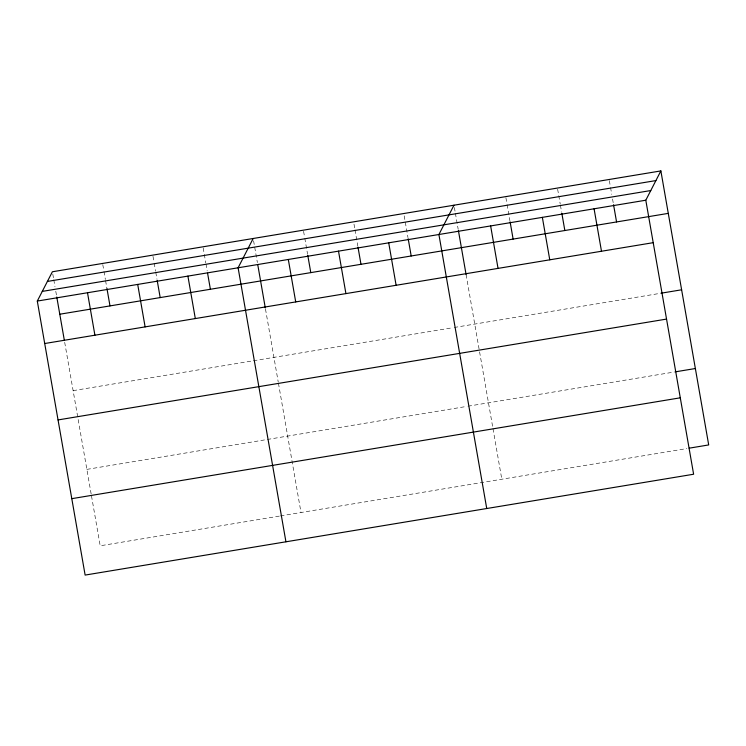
<?xml version="1.0" encoding="UTF-8"?>
<svg xmlns="http://www.w3.org/2000/svg" width="746" height="746" viewBox="0 0 746 746"><rect width="100%" height="100%" fill="white"/><g stroke="black" fill="none" stroke-linecap="round" stroke-linejoin="round"><path stroke-width="0.56" stroke-dasharray="3.73 2.8" d="M73.127 390.643L252.251 360.952M253.388 360.766L453.055 327.671M454.193 327.485L659.781 293.411M86.862 469.374L466.791 406.402M467.938 406.216L674.673 371.956M279.33 516.101L100.197 545.783L91.376 495.213M280.468 515.906L686.861 448.56M609.351 180.644L610.359 186.379M610.554 187.526L611.757 194.408M612.559 198.995L613.557 204.74M557.635 189.214L560.237 204.124M560.433 205.281L561.635 212.162M505.909 197.783L506.907 203.518M507.112 204.665L509.91 220.732M454.389 207.5L455.191 212.097M455.386 213.244L458.193 229.302M466.101 274.631L492.789 427.533M492.985 428.661L501.806 479.221M404.183 215.827L407.987 237.629M353.986 224.145L354.788 228.733M354.984 229.88L357.791 245.947M303.585 231.316L304.582 237.051M304.788 238.198L307.585 254.265M253.584 240.781L257.389 262.583M265.492 309.04L278.249 382.101M278.445 383.23L301.002 512.502M203.182 247.952L205.784 262.872M205.98 264.019L207.183 270.901M152.977 256.279L153.984 262.014M154.18 263.161L155.578 271.19M155.783 272.337L156.986 279.228M102.78 264.597L103.778 270.332M103.983 271.479L105.382 279.508M105.578 280.664L106.986 288.693M52.779 274.062L53.581 278.65M53.777 279.797L54.98 286.688M55.782 291.276L56.78 297.011M64.688 342.321L91.18 494.094"/><path stroke-width="1.12" d="M660.872 170.918L645.803 200.217L693.621 474.232L85.128 575.082L37.3 301.067L52.379 271.768L660.872 170.918L708.7 444.933L689.164 448.178M253.183 238.487L238.105 267.786L285.932 541.801M453.988 205.206L438.909 234.505L486.737 508.52M47.399 281.438L655.902 180.588M42.28 291.397L650.773 190.547M37.3 301.067L645.803 200.217M59.783 314.225L668.285 213.375M44.713 343.524L653.207 242.674M660.937 293.225L681.62 289.793M58.048 419.933L666.551 319.083M675.82 371.76L695.365 368.524M71.784 498.664L680.287 397.814M613.557 204.74L616.56 221.944M594.077 208.787L601.49 251.243M561.841 213.309L564.843 230.523M542.351 217.356L549.765 259.813M510.115 221.879L513.117 239.093M490.635 225.935L498.039 268.392M458.389 230.449L466.101 274.631M408.193 238.776L411.195 255.981M388.713 242.823L396.117 285.28M357.987 247.094L360.989 264.308M338.507 251.141L345.92 293.598M307.79 255.412L310.793 272.626M288.31 259.459L295.714 301.916M257.79 264.877L265.296 307.911M207.584 273.204L210.391 289.262M187.908 276.104L195.312 318.561M157.182 280.375L160.185 297.579M137.702 284.422L145.116 326.879M106.986 288.693L109.988 305.907M87.506 292.74L94.91 335.196M56.78 297.011L64.296 340.073"/></g></svg>
